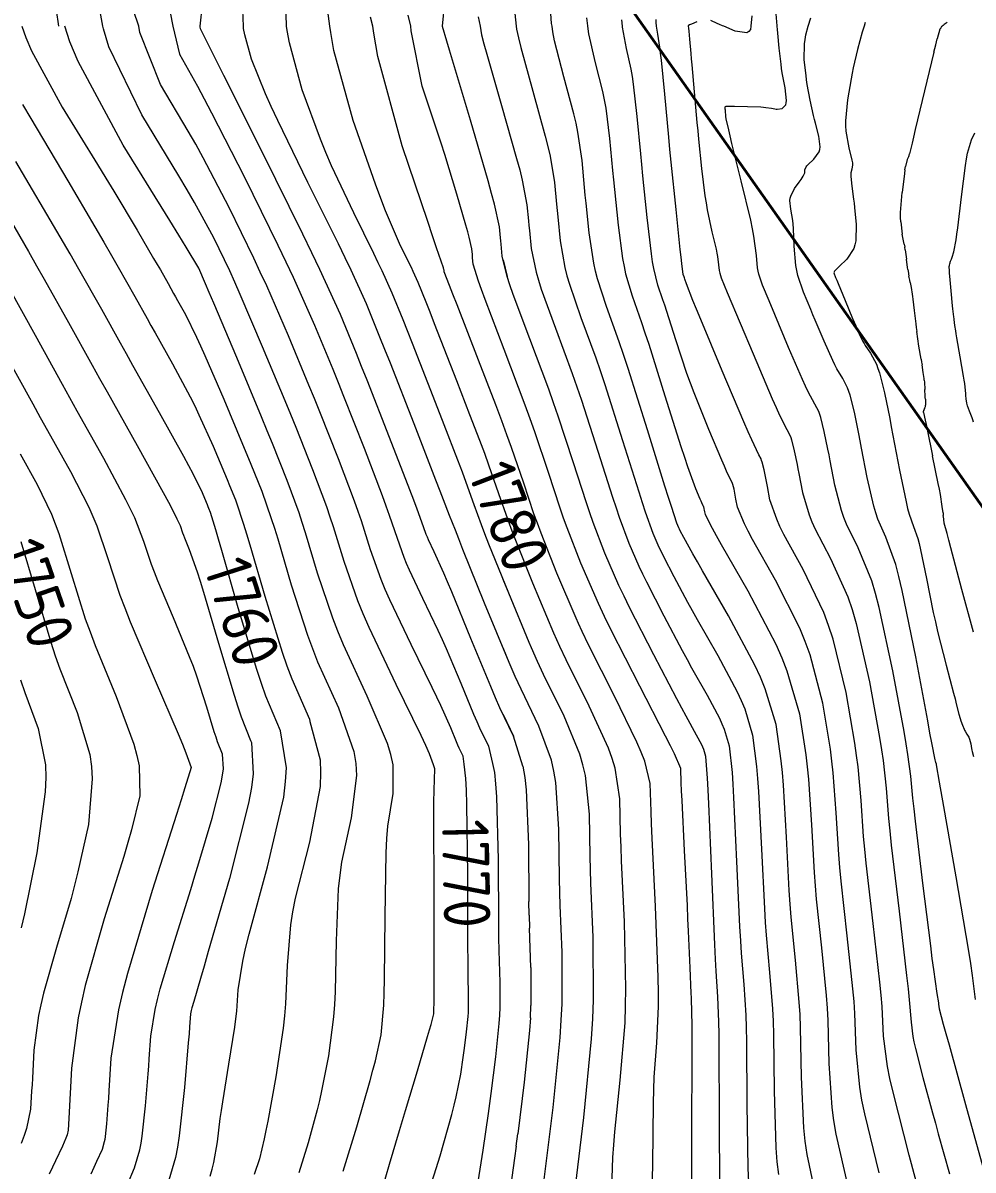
# Model space of a CAD drawing. Header units: millimetres. Extents: x 837475 to 838477, y 1189012 to 1191015.
# Drawn here: x 837785.9 to 837863.1, y 1189907 to 1190000.3 of the extents above; entities that cross this region are included whole.
import ezdxf

# ---------------------------------------------------------------- set-up
doc = ezdxf.new("R2010")
doc.units = ezdxf.units.MM
doc.header["$LTSCALE"] = 0.3
doc.layers.add('CORREDORVIA', color=94, linetype='Continuous', lineweight=40)
doc.layers.add('COTAS 10', color=7, linetype='Continuous', lineweight=9, true_color=0x6e3e2d)
doc.layers.add('COTAS INT', color=7, linetype='Continuous', lineweight=5, true_color=0x9fa19f)
doc.styles.get("Standard").update_dxf_attribs({"font": 'isocp2.shx', "bigfont": '@extfont2.shx'})

msp = doc.modelspace()

# ---------------------------------------------------------------- linework, layer by layer
at = {"layer": 'CORREDORVIA'}
msp.add_lwpolyline([(837918.48, 1189883.493), (837925.042, 1189453.383), (837902.497, 1189217.712), (837593.191, 1189234.399), (837666.017, 1189670.117), (837623.316, 1189818.024), (837548.503, 1190011.455), (837506.88, 1190461.595), (837936.282, 1190278.252), (837938.054, 1190355.403), (837933.054, 1190517.446), (837913.685, 1190646.739), (837916.913, 1190801.892), (837910.676, 1191000.965), (838213.029, 1190992.912), (838237.174, 1190821.339), (838237.001, 1190602.875), (838240.031, 1190437.198), (838238.102, 1190145.726), (838184.199, 1189898.277), (837758.842, 1190109.914), (837918.48, 1189883.493)], dxfattribs=at)
at = {"layer": 'COTAS 10'}
for points in [[(837818.799, 1189905.03), (837819.802, 1189908.202), (837820.747, 1189911.558), (837820.944, 1189912.314), (837821.114, 1189912.996), (837821.493, 1189914.836), (837821.684, 1189916.188), (837821.734, 1189916.561), (837821.784, 1189916.935), (837821.956, 1189918.282), (837822.081, 1189919.522), (837822.102, 1189919.828), (837822.116, 1189920.118), (837822.115, 1189921.032), (837822.079, 1189923.056), (837822.071, 1189924.047), (837822.063, 1189925.225), (837822.041, 1189931.032), (837821.974, 1189936.782), (837821.937, 1189937.923), (837821.894, 1189938.87), (837821.751, 1189940.028), (837821.672, 1189940.662), (837821.352, 1189941.331), (837821.246, 1189941.57), (837821.133, 1189941.831), (837820.662, 1189942.968), (837819.852, 1189944.79), (837819.525, 1189945.483), (837819.153, 1189946.259), (837817.438, 1189949.743), (837815.712, 1189953.368), (837815.334, 1189954.233), (837814.998, 1189955.037), (837814.147, 1189957.438), (837813.399, 1189959.792), (837813.13, 1189960.566), (837812.833, 1189961.394), (837811.537, 1189964.828), (837810.018, 1189968.662), (837809.581, 1189969.742), (837809.138, 1189970.83), (837807.477, 1189974.828), (837805.698, 1189978.894), (837805.18, 1189980.025), (837804.651, 1189981.158), (837802.649, 1189985.271), (837800.532, 1189989.316), (837799.931, 1189990.406), (837799.323, 1189991.484), (837797.075, 1189995.271), (837795.396, 1189999.497), (837795.303, 1190000), (837794.878, 1190001.288)], [(837834.025, 1189939.691), (837833.785, 1189940.483), (837833.487, 1189941.321), (837831.927, 1189944.726), (837830.042, 1189948.511), (837829.539, 1189949.589), (837829.044, 1189950.679), (837827.325, 1189954.726), (837825.892, 1189958.352), (837825.577, 1189959.178), (837825.298, 1189959.926), (837824.585, 1189961.985), (837823.768, 1189964.339), (837823.423, 1189965.273), (837823.027, 1189966.33), (837822.227, 1189968.414), (837821.167, 1189971.167), (837819.348, 1189975.825), (837818.978, 1189976.769), (837818.665, 1189977.563), (837818.018, 1189979.182), (837817.621, 1189980.056), (837817.466, 1189980.38), (837817.291, 1189980.74), (837816.498, 1189982.338), (837815.36, 1189984.986), (837814.967, 1189986.007), (837814.541, 1189987.154), (837812.723, 1189992.338), (837811.168, 1189998.022), (837810.908, 1189999.485), (837810.84, 1190000), (837810.626, 1190001.619)], [(837825.815, 1190001.546), (837825.993, 1190000), (837826.02, 1189999.761), (837826.165, 1189999.064), (837826.349, 1189998.28), (837827.331, 1189994.717), (837828.351, 1189991.062), (837828.559, 1189990.22), (837828.735, 1189989.451), (837829.1, 1189987.287), (837829.263, 1189985.539), (837829.313, 1189985.033), (837829.363, 1189984.516), (837829.56, 1189982.569), (837829.945, 1189980.389), (837830.115, 1189979.727), (837830.312, 1189979.039), (837831.251, 1189976.339), (837832.45, 1189973.061), (837832.811, 1189972.008), (837833.185, 1189970.892), (837834.64, 1189966.339), (837835.95, 1189962.161), (837836.233, 1189961.282), (837836.482, 1189960.524), (837837.09, 1189958.789), (837837.583, 1189957.672), (837837.759, 1189957.303), (837837.952, 1189956.908), (837838.789, 1189955.267), (837839.917, 1189953.183), (837840.293, 1189952.509), (837840.696, 1189951.793), (837842.382, 1189948.859), (837843.95, 1189945.914), (837844.279, 1189945.192), (837844.563, 1189944.51), (837845.209, 1189942.382), (837845.533, 1189939.824), (837845.613, 1189938.872), (837845.69, 1189937.813), (837845.933, 1189933.105), (837846.165, 1189928.287), (837846.235, 1189927.158), (837846.307, 1189926.118), (837846.587, 1189923.105), (837846.823, 1189920.149), (837846.867, 1189919.145), (837846.903, 1189918.06), (837846.956, 1189913.474), (837847.096, 1189908.832), (837847.187, 1189907.712), (837847.3, 1189906.663)], [(837840.661, 1190000.372), (837840.225, 1190000.181), (837840.143, 1190000.141), (837840.076, 1190000.108), (837839.972, 1190000.039), (837839.975, 1190000), (837839.988, 1189999.851), (837840.009, 1189999.613), (837840.067, 1189998.939), (837840.17, 1189997.779), (837840.209, 1189997.341), (837840.253, 1189996.853), (837840.451, 1189994.671), (837840.683, 1189992.187), (837840.748, 1189991.509), (837840.814, 1189990.835), (837841.055, 1189988.435), (837841.333, 1189986.204), (837841.422, 1189985.636), (837841.516, 1189985.09), (837841.899, 1189983.298), (837842.236, 1189981.88), (837842.302, 1189981.57), (837842.355, 1189981.296), (837842.445, 1189980.603), (837842.484, 1189980.16), (837842.505, 1189980.043), (837842.53, 1189979.929), (837842.657, 1189979.541), (837843.15, 1189978.37), (837845.249, 1189973.38), (837846.808, 1189969.728), (837847.128, 1189969), (837847.401, 1189968.395), (837847.982, 1189967.236), (837848.236, 1189966.752), (837848.303, 1189966.574), (837848.368, 1189966.376), (837848.588, 1189965.502), (837848.816, 1189964.373), (837848.887, 1189964.016), (837848.96, 1189963.638), (837849.252, 1189962.112), (837849.794, 1189960.28), (837850.026, 1189959.71), (837850.293, 1189959.112), (837851.552, 1189956.728), (837852.944, 1189953.635), (837853.294, 1189952.591), (837853.63, 1189951.466), (837854.715, 1189946.728), (837855.521, 1189942.194), (837855.68, 1189941.198), (837855.811, 1189940.315), (837856.053, 1189938.065), (837856.252, 1189935.61), (837856.356, 1189934.598), (837856.481, 1189933.442), (837857.109, 1189928.065), (837857.725, 1189922.839), (837857.842, 1189921.777), (837857.936, 1189920.882), (837858.086, 1189919.042), (837858.232, 1189917.899), (837858.324, 1189917.444), (837858.439, 1189916.928), (837859.042, 1189914.563), (837859.831, 1189911.684), (837860.063, 1189910.844), (837860.3, 1189909.985), (837861.208, 1189906.729)], [(837845.151, 1190000.85), (837845.058, 1190000), (837845.03, 1189999.74), (837844.903, 1189999.574), (837844.734, 1189999.468), (837843.788, 1189999.595), (837842.854, 1190000), (837842.746, 1190000.047), (837842.517, 1190000.147), (837842.314, 1190000.236), (837841.797, 1190000.465)], [(837863.17, 1189967.831), (837863.112, 1189968.005), (837863.055, 1189968.17), (837862.853, 1189968.706), (837862.687, 1189969.156), (837862.654, 1189969.267), (837862.625, 1189969.373), (837862.564, 1189969.709), (837862.541, 1189969.998), (837862.536, 1189970.074), (837862.531, 1189970.148), (837862.518, 1189970.4), (837862.447, 1189970.967), (837862.405, 1189971.239), (837862.353, 1189971.561), (837862.087, 1189973.138), (837861.821, 1189974.684), (837861.769, 1189974.987), (837861.726, 1189975.234), (837861.651, 1189975.675), (837861.637, 1189975.772), (837861.633, 1189975.803), (837861.629, 1189975.836), (837861.615, 1189975.971), (837861.596, 1189976.124), (837861.59, 1189976.168), (837861.583, 1189976.213), (837861.553, 1189976.383), (837861.501, 1189976.813), (837861.48, 1189977.022), (837861.456, 1189977.27), (837861.346, 1189978.491), (837861.245, 1189979.691), (837861.226, 1189979.926), (837861.213, 1189980.12), (837861.199, 1189980.468), (837861.213, 1189980.546), (837861.217, 1189980.569), (837861.221, 1189980.593), (837861.237, 1189980.685), (837861.257, 1189980.779), (837861.264, 1189980.804), (837861.272, 1189980.829), (837861.308, 1189980.914), (837861.372, 1189981.078), (837861.399, 1189981.153), (837861.428, 1189981.239), (837861.567, 1189981.657), (837861.759, 1189982.648), (837861.823, 1189983.096), (837861.892, 1189983.619), (837862.181, 1189986.137), (837862.501, 1189988.68), (837862.59, 1189989.219), (837862.679, 1189989.687), (837863.003, 1189990.779), (837863.276, 1189991.341)], [(837801.092, 1189906.538), (837801.264, 1189907.105), (837801.41, 1189907.642), (837801.711, 1189909.341), (837801.928, 1189911.225), (837802.02, 1189911.878), (837802.127, 1189912.589), (837802.63, 1189915.634), (837803.107, 1189918.643), (837803.198, 1189919.331), (837803.271, 1189919.956), (837803.383, 1189921.688), (837803.747, 1189924.026), (837803.978, 1189925.032), (837804.266, 1189926.194), (837805.777, 1189931.688), (837807.08, 1189937.341), (837807.237, 1189938.604), (837807.306, 1189939.735), (837806.816, 1189942.727), (837805.642, 1189945.56), (837805.278, 1189946.591), (837804.898, 1189947.729), (837803.387, 1189952.727), (837802.056, 1189957.381), (837801.79, 1189958.3), (837801.567, 1189959.061), (837801.134, 1189960.475), (837800.998, 1189960.814), (837800.945, 1189960.946), (837800.877, 1189961.112), (837800.802, 1189961.293), (837800.475, 1189962.075), (837799.712, 1189963.609), (837799.363, 1189964.264), (837798.954, 1189965.019), (837796.977, 1189968.577), (837794.818, 1189972.427), (837794.294, 1189973.365), (837793.802, 1189974.248), (837792.292, 1189976.977), (837790.431, 1189980.263), (837789.717, 1189981.498), (837788.918, 1189982.873), (837785.315, 1189989.014)], [(837785.724, 1189958.12), (837786.864, 1189954.222), (837788.143, 1189949.935), (837788.511, 1189948.833), (837788.887, 1189947.767), (837790.295, 1189944.222), (837791.315, 1189940.816), (837791.446, 1189939.837), (837791.512, 1189938.844), (837791.2, 1189935.127), (837790.352, 1189931.272), (837790.079, 1189930.191), (837789.79, 1189929.104), (837788.607, 1189925.127), (837787.542, 1189921.404), (837787.326, 1189920.476), (837787.145, 1189919.592), (837786.777, 1189916.775), (837786.649, 1189914.506), (837786.619, 1189913.968), (837786.591, 1189913.469), (837786.508, 1189911.995), (837786.164, 1189910.404), (837785.971, 1189909.832), (837785.735, 1189909.202)], [(837833.744, 1189904.664), (837833.855, 1189908.05), (837833.923, 1189909.078), (837834.008, 1189910.146), (837834.448, 1189914.33), (837834.832, 1189919.006), (837834.88, 1189920.385), (837834.904, 1189921.799), (837834.781, 1189927.208), (837834.55, 1189932.176), (837834.506, 1189933.312), (837834.47, 1189934.345), (837834.409, 1189937.208), (837834.025, 1189939.691)]]:
    msp.add_lwpolyline(points, dxfattribs=at)
at = {"layer": 'COTAS INT'}
for points in [[(837783.941, 1190033.593), (837786.648, 1190029.392), (837787.264, 1190028.325), (837787.821, 1190027.299), (837789.349, 1190023.941), (837790.154, 1190020.636), (837790.256, 1190019.643), (837790.304, 1190018.617), (837790.04, 1190014.632), (837789.459, 1190010.541), (837789.308, 1190009.448), (837789.16, 1190008.373), (837788.661, 1190004.632), (837788.605, 1190001.123), (837788.737, 1190000.194), (837788.779, 1190000)], [(837842.55, 1189905.543), (837842.504, 1189911.247), (837842.489, 1189916.932), (837842.477, 1189918.092), (837842.462, 1189919.073), (837842.378, 1189921.121), (837842.238, 1189923.189), (837842.187, 1189924.182), (837842.131, 1189925.357), (837841.885, 1189931.121), (837841.641, 1189936.812), (837841.587, 1189937.941), (837841.538, 1189938.877), (837841.407, 1189940.643), (837841.232, 1189941.218), (837841.156, 1189941.402), (837841.067, 1189941.597), (837840.643, 1189942.393), (837839.803, 1189943.92), (837839.452, 1189944.576), (837839.049, 1189945.333), (837837.164, 1189948.913), (837835.202, 1189952.758), (837834.751, 1189953.683), (837834.339, 1189954.547), (837833.184, 1189957.164), (837832.246, 1189959.655), (837831.971, 1189960.44), (837831.689, 1189961.267), (837830.618, 1189964.597), (837829.399, 1189968.321), (837829.024, 1189969.396), (837828.634, 1189970.49), (837827.09, 1189974.597), (837825.743, 1189978.2), (837825.478, 1189978.975), (837825.258, 1189979.654), (837824.851, 1189981.303), (837824.751, 1189982.291), (837824.725, 1189982.554), (837824.7, 1189982.811), (837824.617, 1189983.697), (837824.208, 1189985.547), (837823.978, 1189986.411), (837823.697, 1189987.428), (837822.259, 1189992.37), (837820.563, 1189998.062), (837820.343, 1189998.798), (837819.992, 1189999.976), (837819.989, 1190000), (837820.936, 1190009.783)], [(837832.207, 1189919.318), (837832.274, 1189920.877), (837832.248, 1189925.973), (837832.056, 1189930.352), (837832.019, 1189931.459), (837831.988, 1189932.521), (837831.936, 1189935.973), (837831.615, 1189939.109), (837831.416, 1189939.971), (837831.168, 1189940.831), (837829.876, 1189943.913), (837828.209, 1189947.311), (837827.725, 1189948.37), (837827.232, 1189949.479), (837827.051, 1189949.913), (837825.373, 1189953.913), (837823.774, 1189957.918), (837823.446, 1189958.757), (837823.168, 1189959.479), (837822.574, 1189961.114), (837821.927, 1189962.92), (837821.614, 1189963.749), (837821.244, 1189964.722), (837820.129, 1189967.607), (837819.425, 1189969.425), (837817.55, 1189974.217), (837817.145, 1189975.245), (837816.788, 1189976.144), (837815.91, 1189978.311), (837815.09, 1189980.115), (837814.77, 1189980.784), (837814.41, 1189981.527), (837812.773, 1189984.826), (837810.977, 1189988.659), (837810.516, 1189989.739), (837810.07, 1189990.827), (837808.592, 1189994.826), (837807.542, 1189998.665), (837807.366, 1189999.652), (837807.32, 1190000), (837807.2, 1190003.782)], [(837797.643, 1190002.245), (837798.071, 1190000), (837798.599, 1189997.734), (837800.077, 1189995.121), (837800.621, 1189994.101), (837801.224, 1189992.952), (837803.886, 1189987.734), (837806.612, 1189982.203), (837807.254, 1189980.858), (837807.847, 1189979.594), (837809.585, 1189975.699), (837811.067, 1189972.116), (837811.499, 1189971.048), (837811.941, 1189969.947), (837813.618, 1189965.699), (837815.087, 1189961.861), (837815.398, 1189961.02), (837815.668, 1189960.274), (837816.299, 1189958.38), (837816.837, 1189956.862), (837817.049, 1189956.353), (837817.288, 1189955.806), (837818.38, 1189953.514), (837819.626, 1189950.909), (837819.964, 1189950.165), (837820.298, 1189949.412), (837821.475, 1189946.609), (837822.522, 1189944.078), (837822.774, 1189943.496), (837823.01, 1189942.965), (837823.723, 1189941.475), (837824.048, 1189940.073), (837824.212, 1189939.36), (837824.307, 1189938.435), (837824.384, 1189937.364), (837824.515, 1189932.267), (837824.544, 1189927.049), (837824.558, 1189925.9), (837824.573, 1189924.88), (837824.648, 1189922.267), (837824.649, 1189921.081), (837824.649, 1189920.26), (837824.618, 1189919.623), (837824.574, 1189918.95), (837824.299, 1189916.224), (837823.921, 1189913.264), (837823.812, 1189912.443), (837823.7, 1189911.622), (837823.281, 1189908.653), (837822.875, 1189906.069)], [(837850.424, 1189904.588), (837849.639, 1189908.307), (837849.489, 1189909.382), (837849.369, 1189910.476), (837849.182, 1189914.588), (837849.11, 1189918.625), (837849.062, 1189919.671), (837849.003, 1189920.687), (837848.691, 1189924.097), (837848.342, 1189927.583), (837848.259, 1189928.646), (837848.183, 1189929.751), (837847.957, 1189934.097), (837847.714, 1189938.313), (837847.626, 1189939.337), (837847.53, 1189940.298), (837847.11, 1189943.251), (837846.228, 1189946.155), (837845.841, 1189947.087), (837845.392, 1189948.073), (837843.251, 1189952.092), (837841.142, 1189955.73), (837840.713, 1189956.476), (837840.351, 1189957.107), (837839.602, 1189958.443), (837839.326, 1189958.983), (837839.263, 1189959.113), (837839.205, 1189959.234), (837839.043, 1189959.602), (837838.6, 1189960.958), (837838.365, 1189961.703), (837838.081, 1189962.608), (837836.651, 1189967.209), (837835.078, 1189972.178), (837834.705, 1189973.314), (837834.359, 1189974.346), (837833.332, 1189977.209), (837832.596, 1189979.458), (837832.434, 1189980.103), (837832.289, 1189980.757), (837831.915, 1189983.201), (837831.67, 1189985.629), (837831.606, 1189986.272), (837831.545, 1189986.904), (837831.341, 1189989.082), (837830.999, 1189991.401), (837830.851, 1189992.121), (837830.68, 1189992.875), (837829.87, 1189995.878), (837829.111, 1189998.828), (837828.972, 1189999.548), (837828.9, 1190000), (837828.864, 1190000.225), (837828.73, 1190002.321)], [(837815.082, 1189905.451), (837815.695, 1189907.517), (837816.497, 1189910.238), (837816.737, 1189911.049), (837816.986, 1189911.884), (837817.948, 1189915.11), (837818.772, 1189917.879), (837818.932, 1189918.426), (837819.063, 1189918.878), (837819.293, 1189919.719), (837819.313, 1189920.979), (837819.318, 1189921.373), (837819.32, 1189922.338), (837819.32, 1189923.523), (837819.304, 1189929.633), (837819.296, 1189935.756), (837819.301, 1189936.949), (837819.31, 1189937.924), (837819.371, 1189939.633), (837819.25, 1189939.981), (837818.941, 1189940.86), (837818.64, 1189941.532), (837818.261, 1189942.348), (837816.234, 1189946.496), (837814.039, 1189951.124), (837813.553, 1189952.243), (837813.119, 1189953.292), (837811.995, 1189956.496), (837811.131, 1189959.31), (837810.862, 1189960.113), (837810.58, 1189960.928), (837809.456, 1189963.957), (837808.095, 1189967.376), (837807.663, 1189968.436), (837807.208, 1189969.545), (837805.368, 1189973.957), (837803.548, 1189978.194), (837803.106, 1189979.191), (837802.69, 1189980.113), (837801.411, 1189982.808), (837799.84, 1189985.679), (837799.241, 1189986.712), (837798.57, 1189987.848), (837795.552, 1189992.808), (837792.878, 1189998.316), (837792.424, 1189999.798), (837792.378, 1190000), (837792.017, 1190001.937)], [(837826.531, 1189939.851), (837825.774, 1189942.288), (837824.668, 1189944.599), (837824.303, 1189945.422), (837823.912, 1189946.326), (837822.288, 1189950.251), (837820.743, 1189954.034), (837820.402, 1189954.847), (837820.1, 1189955.559), (837819.322, 1189957.285), (837818.865, 1189958.245), (837818.765, 1189958.473), (837818.676, 1189958.686), (837818.451, 1189959.322), (837817.937, 1189960.756), (837817.666, 1189961.473), (837817.34, 1189962.328), (837815.698, 1189966.569), (837813.865, 1189971.233), (837813.417, 1189972.354), (837812.996, 1189973.401), (837811.693, 1189976.569), (837810.028, 1189980.233), (837809.378, 1189981.593), (837808.646, 1189983.102), (837805.323, 1189989.801), (837802.211, 1189996.004), (837801.612, 1189997.201), (837801.128, 1189998.173), (837800.33, 1189999.801), (837800.29, 1189999.949), (837800.283, 1189999.987), (837800.281, 1190000), (837800.489, 1190001.748)], [(837829.715, 1189924.737), (837829.562, 1189928.528), (837829.532, 1189929.606), (837829.507, 1189930.697), (837829.462, 1189934.737), (837829.205, 1189938.527), (837829.046, 1189939.459), (837828.85, 1189940.341), (837827.825, 1189943.1), (837826.376, 1189946.111), (837825.911, 1189947.151), (837825.42, 1189948.279), (837823.42, 1189953.1), (837821.656, 1189957.483), (837821.315, 1189958.336), (837821.037, 1189959.032), (837820.563, 1189960.244), (837820.086, 1189961.501), (837819.806, 1189962.226), (837819.461, 1189963.114), (837817.684, 1189967.684), (837815.753, 1189972.609), (837815.312, 1189973.721), (837814.911, 1189974.724), (837813.802, 1189977.44), (837812.559, 1189980.174), (837812.074, 1189981.188), (837811.528, 1189982.315), (837809.048, 1189987.313), (837806.594, 1189992.332), (837806.064, 1189993.47), (837805.599, 1189994.5), (837804.461, 1189997.313), (837803.916, 1189999.307), (837803.825, 1189999.819), (837803.801, 1190000), (837803.738, 1190001.964)], [(837824.32, 1189969.218), (837822.928, 1189972.856), (837821.175, 1189977.361), (837820.84, 1189978.223), (837820.571, 1189978.919), (837820.141, 1189980.038), (837820.138, 1189980.067), (837820.138, 1189980.074), (837820.137, 1189980.082), (837820.134, 1189980.108), (837820.123, 1189980.162), (837820.116, 1189980.187), (837820.108, 1189980.216), (837820.066, 1189980.36), (837819.519, 1189981.988), (837819.193, 1189982.953), (837818.79, 1189984.141), (837816.705, 1189990.291), (837814.739, 1189997.543), (837814.412, 1189999.427), (837814.339, 1190000), (837814.145, 1190000.732)], [(837822.376, 1189981.903), (837822.165, 1189982.854), (837822.047, 1189983.299), (837821.902, 1189983.822), (837821.162, 1189986.365), (837820.177, 1189989.568), (837819.878, 1189990.508), (837819.567, 1189991.47), (837818.348, 1189995.133), (837817.444, 1189999.615), (837817.415, 1190000), (837817.208, 1190000.91)], [(837822.9, 1190000.771), (837823.045, 1190000), (837823.177, 1189999.297), (837823.359, 1189998.581), (837823.587, 1189997.732), (837824.791, 1189993.556), (837826.023, 1189989.249), (837826.268, 1189988.318), (837826.471, 1189987.501), (837826.858, 1189985.492), (837826.982, 1189984.175), (837827.019, 1189983.793), (837827.057, 1189983.404), (837827.205, 1189981.936), (837827.602, 1189980.022), (837827.796, 1189979.351), (837828.028, 1189978.619), (837829.17, 1189975.468), (837830.542, 1189971.775), (837830.918, 1189970.702), (837831.292, 1189969.607), (837832.629, 1189965.468), (837833.82, 1189961.714), (837834.102, 1189960.861), (837834.364, 1189960.089), (837835.137, 1189957.976), (837835.961, 1189956.11), (837836.255, 1189955.493), (837836.577, 1189954.833), (837837.976, 1189952.09), (837839.483, 1189949.258), (837839.872, 1189948.542), (837840.25, 1189947.856), (837841.512, 1189945.626), (837842.508, 1189943.756), (837842.717, 1189943.297), (837842.898, 1189942.864), (837843.308, 1189941.512), (837843.535, 1189939.351), (837843.6, 1189938.406), (837843.665, 1189937.312), (837843.909, 1189932.113), (837844.148, 1189926.822), (837844.211, 1189925.67), (837844.272, 1189924.653), (837844.482, 1189922.113), (837844.642, 1189919.611), (837844.672, 1189918.618), (837844.696, 1189917.496), (837844.73, 1189912.361), (837844.823, 1189907.187), (837844.884, 1189906.041)], [(837831.707, 1190000.689), (837831.779, 1190000.031), (837831.783, 1190000), (837831.873, 1189999.376), (837832.41, 1189997.04), (837833.009, 1189994.687), (837833.143, 1189994.022), (837833.263, 1189993.351), (837833.582, 1189990.877), (837833.827, 1189988.268), (837833.9, 1189987.512), (837833.976, 1189986.741), (837834.269, 1189983.834), (837834.633, 1189981.125), (837834.753, 1189980.479), (837834.881, 1189979.877), (837835.412, 1189978.08), (837836.178, 1189975.92), (837836.453, 1189975.09), (837836.756, 1189974.159), (837838.08, 1189969.959), (837839.374, 1189965.85), (837839.659, 1189964.977), (837839.911, 1189964.219), (837840.555, 1189962.437), (837840.912, 1189961.596), (837840.984, 1189961.431), (837841.043, 1189961.295), (837841.16, 1189961.051), (837841.197, 1189960.981), (837841.206, 1189960.955), (837841.216, 1189960.926), (837841.248, 1189960.799), (837841.281, 1189960.635), (837841.291, 1189960.583), (837841.302, 1189960.529), (837841.344, 1189960.307), (837841.905, 1189959.212), (837842.242, 1189958.607), (837842.659, 1189957.87), (837844.821, 1189954.12), (837847.093, 1189949.785), (837847.578, 1189948.68), (837848.001, 1189947.616), (837849.012, 1189944.12), (837849.528, 1189940.772), (837849.64, 1189939.802), (837849.738, 1189938.814), (837849.981, 1189935.089), (837850.2, 1189931.216), (837850.283, 1189930.134), (837850.377, 1189929.048), (837850.796, 1189925.089), (837851.184, 1189921.225), (837851.257, 1189920.198), (837851.316, 1189919.189), (837851.408, 1189915.702), (837851.643, 1189912.12), (837851.792, 1189911.052), (837851.978, 1189909.952), (837852.954, 1189905.702)], [(837855.484, 1189906.815), (837854.317, 1189911.596), (837854.095, 1189912.723), (837853.916, 1189913.764), (837853.634, 1189916.815), (837853.523, 1189919.754), (837853.452, 1189920.724), (837853.364, 1189921.763), (837852.9, 1189926.081), (837852.411, 1189930.512), (837852.308, 1189931.622), (837852.217, 1189932.681), (837852.005, 1189936.081), (837851.762, 1189939.314), (837851.653, 1189940.268), (837851.526, 1189941.246), (837850.913, 1189944.989), (837849.877, 1189948.9), (837849.484, 1189949.984), (837849.043, 1189951.068), (837847.065, 1189954.989), (837845.203, 1189958.284), (837844.837, 1189958.974), (837844.535, 1189959.568), (837843.98, 1189960.909), (837843.855, 1189961.565), (837843.823, 1189961.728), (837843.793, 1189961.881), (837843.694, 1189962.367), (837843.6, 1189962.743), (837843.572, 1189962.828), (837843.543, 1189962.905), (837843.434, 1189963.113), (837843.089, 1189963.836), (837842.913, 1189964.237), (837842.701, 1189964.725), (837841.644, 1189967.216), (837840.448, 1189970.197), (837840.149, 1189970.994), (837839.864, 1189971.779), (837838.951, 1189974.512), (837838.227, 1189976.808), (837838.062, 1189977.317), (837837.911, 1189977.77), (837837.493, 1189978.951), (837837.165, 1189980.297), (837837.071, 1189980.854), (837836.976, 1189981.493), (837836.624, 1189984.467), (837836.282, 1189987.853), (837836.194, 1189988.752), (837836.108, 1189989.633), (837835.823, 1189992.672), (837835.527, 1189995.301), (837835.434, 1189995.924), (837835.337, 1189996.5), (837834.949, 1189998.201), (837834.635, 1189999.924), (837834.629, 1190000), (837834.585, 1190000.514)], [(837859.244, 1189903.407), (837857.929, 1189908.241), (837856.625, 1189913.356), (837856.376, 1189914.471), (837856.176, 1189915.456), (837855.86, 1189917.929), (837855.73, 1189920.318), (837855.647, 1189921.251), (837855.544, 1189922.301), (837855.004, 1189927.073), (837854.446, 1189931.977), (837854.332, 1189933.11), (837854.235, 1189934.146), (837854.029, 1189937.073), (837853.787, 1189939.815), (837853.666, 1189940.733), (837853.523, 1189941.72), (837852.814, 1189945.858), (837851.754, 1189950.183), (837851.389, 1189951.287), (837850.993, 1189952.352), (837849.308, 1189955.858), (837847.748, 1189958.698), (837847.431, 1189959.342), (837847.164, 1189959.924), (837846.616, 1189961.51), (837846.408, 1189962.602), (837846.355, 1189962.872), (837846.305, 1189963.127), (837846.141, 1189963.934), (837845.984, 1189964.56), (837845.938, 1189964.701), (837845.89, 1189964.829), (837845.708, 1189965.174), (837845.136, 1189966.376), (837844.842, 1189967.043), (837844.49, 1189967.855), (837842.732, 1189971.995), (837840.984, 1189976.174), (837840.638, 1189977.01), (837840.353, 1189977.707), (837839.822, 1189979.066), (837839.698, 1189979.457), (837839.67, 1189979.543), (837839.645, 1189979.621), (837839.573, 1189979.822), (837839.449, 1189980.716), (837839.39, 1189981.23), (837839.32, 1189981.86), (837838.979, 1189985.1), (837838.588, 1189988.966), (837838.488, 1189989.991), (837838.39, 1189990.997), (837838.065, 1189994.467), (837837.791, 1189997.251), (837837.726, 1189997.825), (837837.666, 1189998.313), (837837.489, 1189999.363), (837837.385, 1190000), (837837.381, 1190000.025), (837837.365, 1190000.268), (837837.354, 1190000.538)], [(837863.968, 1189907.168), (837862.552, 1189912.348), (837861.202, 1189917.184), (837860.944, 1189918.114), (837860.737, 1189918.867), (837860.409, 1189920.109), (837860.378, 1189920.357), (837860.359, 1189920.484), (837860.334, 1189920.636), (837860.205, 1189921.393), (837859.931, 1189923.325), (837859.816, 1189924.218), (837859.683, 1189925.266), (837859.058, 1189930.342), (837858.458, 1189935.382), (837858.341, 1189936.407), (837858.246, 1189937.272), (837858.077, 1189939.058), (837857.835, 1189940.816), (837857.693, 1189941.664), (837857.518, 1189942.668), (837856.616, 1189947.597), (837855.506, 1189952.75), (837855.2, 1189953.895), (837854.894, 1189954.918), (837853.796, 1189957.597), (837852.838, 1189959.526), (837852.62, 1189960.078), (837852.424, 1189960.636), (837851.888, 1189962.714), (837851.513, 1189964.675), (837851.419, 1189965.16), (837851.328, 1189965.619), (837851.034, 1189967.069), (837850.752, 1189968.193), (837850.669, 1189968.447), (837850.583, 1189968.676), (837850.255, 1189969.297), (837849.722, 1189970.281), (837849.507, 1189970.739), (837849.262, 1189971.276), (837848.134, 1189973.889), (837847.004, 1189976.575), (837846.541, 1189977.675), (837846, 1189978.963), (837845.713, 1189979.841), (837845.656, 1189980.098), (837845.609, 1189980.361), (837845.52, 1189981.361), (837845.317, 1189982.926), (837845.197, 1189983.546), (837845.05, 1189984.246), (837844.288, 1189987.446), (837843.527, 1189990.483), (837843.38, 1189991.08), (837843.261, 1189991.572), (837843.06, 1189992.467), (837843.039, 1189992.675), (837843.033, 1189992.734), (837843.027, 1189992.792), (837843.007, 1189993.008), (837842.99, 1189993.198), (837842.986, 1189993.24), (837842.983, 1189993.279), (837842.974, 1189993.381), (837842.982, 1189993.445), (837842.989, 1189993.46), (837842.998, 1189993.472), (837843.051, 1189993.505), (837843.357, 1189993.516), (837843.526, 1189993.515), (837843.733, 1189993.513), (837844.784, 1189993.488), (837845.869, 1189993.442), (837846.098, 1189993.426), (837846.294, 1189993.408), (837846.744, 1189993.331), (837847.025, 1189993.276), (837847.116, 1189993.271), (837847.213, 1189993.272), (837847.609, 1189993.315), (837847.909, 1189993.616), (837847.944, 1189993.779), (837847.959, 1189993.977), (837847.841, 1189994.982), (837847.616, 1189996.227), (837847.564, 1189996.577), (837847.515, 1189996.928), (837847.374, 1189998.217), (837847.265, 1189999.439), (837847.237, 1189999.749), (837847.214, 1190000), (837847.21, 1190000.046), (837847.119, 1190001.017)], [(837863.332, 1189920.884), (837863.093, 1189922.835), (837862.941, 1189923.82), (837862.751, 1189924.997), (837861.754, 1189930.857), (837860.755, 1189936.585), (837860.41, 1189938.562), (837860.163, 1189939.975), (837860.158, 1189939.998), (837860.156, 1189940.004), (837860.155, 1189940.01), (837860.15, 1189940.031), (837860.144, 1189940.061), (837860.14, 1189940.08), (837860.135, 1189940.098), (837860.134, 1189940.102), (837860.132, 1189940.106), (837860.125, 1189940.118), (837860.118, 1189940.129), (837860.114, 1189940.137), (837860.108, 1189940.152), (837860.102, 1189940.168), (837860.1, 1189940.173), (837860.099, 1189940.178), (837860.094, 1189940.195), (837860.084, 1189940.235), (837860.079, 1189940.253), (837860.073, 1189940.276), (837860.044, 1189940.384), (837859.781, 1189941.745), (837859.628, 1189942.557), (837859.439, 1189943.557), (837858.466, 1189948.741), (837857.363, 1189954.135), (837857.092, 1189955.268), (837856.837, 1189956.244), (837856.04, 1189958.466), (837855.382, 1189959.94), (837855.215, 1189960.445), (837855.053, 1189960.992), (837854.523, 1189963.316), (837854.066, 1189965.711), (837853.951, 1189966.304), (837853.84, 1189966.865), (837853.481, 1189968.637), (837853.136, 1189970.01), (837853.034, 1189970.32), (837852.93, 1189970.6), (837852.529, 1189971.359), (837852.043, 1189972.166), (837851.885, 1189972.477), (837851.716, 1189972.825), (837851.019, 1189974.398), (837850.296, 1189976.116), (837850.111, 1189976.556), (837849.933, 1189976.98), (837849.343, 1189978.386), (837848.895, 1189979.752), (837848.807, 1189980.152), (837848.733, 1189980.561), (837848.596, 1189982.119), (837848.529, 1189983.565), (837848.5, 1189983.905), (837848.467, 1189984.218), (837848.31, 1189985.129), (837848.243, 1189985.837), (837848.268, 1189986.022), (837848.311, 1189986.202), (837848.619, 1189986.813), (837848.989, 1189987.321), (837849.07, 1189987.436), (837849.143, 1189987.54), (837849.327, 1189987.826), (837849.423, 1189988.033), (837849.439, 1189988.087), (837849.45, 1189988.141), (837849.452, 1189988.323), (837849.547, 1189988.562), (837849.617, 1189988.651), (837849.705, 1189988.749), (837850.181, 1189989.186), (837850.607, 1189989.78), (837850.665, 1189989.978), (837850.695, 1189990.19), (837850.587, 1189991.076), (837850.309, 1189992.118), (837850.233, 1189992.429), (837850.158, 1189992.749), (837849.889, 1189993.985), (837849.653, 1189995.279), (837849.599, 1189995.635), (837849.549, 1189995.991), (837849.407, 1189997.268), (837849.419, 1189998.565), (837849.466, 1189998.933), (837849.531, 1189999.305), (837849.731, 1190000), (837849.927, 1190000.681)], [(837854.364, 1190000.315), (837854.263, 1190000), (837854.237, 1189999.917), (837854.115, 1189999.52), (837853.724, 1189998.101), (837853.384, 1189996.616), (837853.295, 1189996.178), (837853.209, 1189995.728), (837852.919, 1189994.009), (837852.767, 1189992.322), (837852.769, 1189991.893), (837852.79, 1189991.481), (837853.022, 1189990.13), (837853.278, 1189989.105), (837853.314, 1189988.898), (837853.334, 1189988.725), (837853.281, 1189988.378), (837853.186, 1189988.09), (837853.181, 1189987.954), (837853.185, 1189987.793), (837853.275, 1189987.007), (837853.421, 1189985.955), (837853.46, 1189985.626), (837853.499, 1189985.28), (837853.634, 1189983.896), (837853.595, 1189982.556), (837853.524, 1189982.239), (837853.426, 1189981.944), (837852.855, 1189981.073), (837852.251, 1189980.484), (837852.134, 1189980.367), (837852.038, 1189980.269), (837851.868, 1189980.084), (837851.843, 1189980.03), (837851.837, 1189980.015), (837851.833, 1189980.001), (837851.823, 1189979.948), (837851.958, 1189979.574), (837852.045, 1189979.356), (837852.153, 1189979.089), (837852.725, 1189977.714), (837853.339, 1189976.25), (837853.595, 1189975.642), (837853.904, 1189974.907), (837854.17, 1189974.374), (837854.263, 1189974.215), (837854.365, 1189974.052), (837854.803, 1189973.42), (837855.276, 1189972.524), (837855.4, 1189972.193), (837855.52, 1189971.826), (837855.928, 1189970.204), (837856.352, 1189968.111), (837856.482, 1189967.448), (837856.619, 1189966.748), (837857.159, 1189963.917), (837857.683, 1189961.348), (837857.809, 1189960.813), (837857.927, 1189960.355), (837858.284, 1189959.335), (837858.629, 1189958.372), (837858.74, 1189957.949), (837858.857, 1189957.458), (837859.335, 1189955.12), (837859.897, 1189952.347), (837860.067, 1189951.582), (837860.243, 1189950.818), (837860.933, 1189948.067), (837861.538, 1189945.788), (837861.661, 1189945.322), (837861.765, 1189944.927), (837861.981, 1189944.096), (837862.08, 1189943.734), (837862.14, 1189943.538), (837862.262, 1189943.191), (837862.396, 1189942.873), (837862.436, 1189942.793), (837862.477, 1189942.718), (837862.631, 1189942.475), (837862.776, 1189942.221), (837862.81, 1189942.138), (837862.841, 1189942.05), (837862.935, 1189941.687), (837863.015, 1189941.286), (837863.039, 1189941.173), (837863.063, 1189941.061), (837863.154, 1189940.65)], [(837861.015, 1190000.307), (837860.946, 1190000.255), (837860.778, 1190000.13), (837860.691, 1190000.066), (837860.672, 1190000.053), (837860.656, 1190000.041), (837860.619, 1190000.016), (837860.602, 1190000)], [(837785.794, 1190000), (837786.121, 1189999.079), (837786.572, 1189998.011), (837789.073, 1189993.433), (837791.941, 1189988.771), (837792.625, 1189987.65), (837793.26, 1189986.602), (837795.158, 1189983.433), (837796.51, 1189981.131), (837796.801, 1189980.631), (837797.057, 1189980.19), (837797.682, 1189979.091), (837798.136, 1189978.27), (837798.284, 1189978.005), (837798.442, 1189977.723), (837799.091, 1189976.565), (837800.003, 1189974.741), (837800.327, 1189974.038), (837800.681, 1189973.25), (837802.216, 1189969.69), (837803.744, 1189966.039), (837804.094, 1189965.192), (837804.412, 1189964.418), (837805.295, 1189962.216), (837806.074, 1189959.994), (837806.326, 1189959.207), (837806.593, 1189958.345), (837807.691, 1189954.611), (837809.009, 1189950.51), (837809.415, 1189949.417), (837809.84, 1189948.342), (837811.525, 1189944.611), (837812.783, 1189941.042), (837812.939, 1189940.068), (837813.011, 1189939.101), (837812.574, 1189935.66), (837811.788, 1189932.059), (837811.64, 1189930.991), (837811.521, 1189929.891), (837811.343, 1189925.66), (837811.259, 1189921.529), (837811.2, 1189920.492), (837811.125, 1189919.501), (837810.723, 1189916.308), (837810.164, 1189913.466), (837809.989, 1189912.697), (837809.806, 1189911.935), (837809.071, 1189909.246), (837808.31, 1189906.822)], [(837811.93, 1189906.958), (837813.022, 1189910.549), (837814.108, 1189914.304), (837814.339, 1189915.154), (837814.539, 1189915.922), (837815.008, 1189918.013), (837815.221, 1189920.437), (837815.26, 1189921.415), (837815.29, 1189922.526), (837815.323, 1189927.646), (837815.408, 1189932.823), (837815.471, 1189933.97), (837815.549, 1189934.992), (837815.973, 1189937.646), (837815.976, 1189939.98), (837815.789, 1189940.8), (837815.522, 1189941.695), (837813.88, 1189945.553), (837811.94, 1189949.733), (837811.484, 1189950.83), (837811.064, 1189951.901), (837809.843, 1189955.553), (837808.862, 1189958.827), (837808.594, 1189959.66), (837808.327, 1189960.461), (837807.376, 1189963.087), (837806.172, 1189966.091), (837805.746, 1189967.13), (837805.279, 1189968.259), (837803.26, 1189973.087), (837801.398, 1189977.494), (837801.032, 1189978.358), (837800.729, 1189979.068), (837800.173, 1189980.345), (837799.149, 1189982.042), (837798.551, 1189983.017), (837797.816, 1189984.211), (837794.029, 1189990.345), (837790.361, 1189997.136), (837789.701, 1189998.744), (837789.276, 1190000)], [(837860.446, 1189999.78), (837860.44, 1189999.774), (837860.415, 1189999.756), (837860.212, 1189998.979)], [(837860.446, 1189999.78), (837860.451, 1189999.786)], [(837860.594, 1189999.993), (837860.585, 1189999.983), (837860.577, 1189999.972), (837860.541, 1189999.92), (837860.506, 1189999.865), (837860.498, 1189999.852), (837860.49, 1189999.841), (837860.47, 1189999.809), (837860.451, 1189999.786)], [(837860.594, 1189999.993), (837860.602, 1190000)], [(837859.946, 1189997.895), (837860.093, 1189998.496), (837860.212, 1189998.979)], [(837859.946, 1189997.895), (837859.19, 1189994.757), (837858.435, 1189991.599), (837858.288, 1189990.986), (837858.17, 1189990.487), (837857.968, 1189989.628)], [(837785.846, 1189993.638), (837786.526, 1189992.496), (837789.528, 1189987.425), (837792.451, 1189982.447), (837793.082, 1189981.365), (837793.635, 1189980.411), (837794.987, 1189978.034), (837795.969, 1189976.259), (837796.289, 1189975.685), (837796.63, 1189975.075), (837798.034, 1189972.571), (837799.478, 1189969.88), (837799.845, 1189969.151), (837800.196, 1189968.429), (837801.345, 1189965.883), (837802.273, 1189963.666), (837802.485, 1189963.152), (837802.678, 1189962.682), (837803.151, 1189961.507), (837803.215, 1189961.345), (837803.821, 1189959.527), (837804.058, 1189958.754), (837804.325, 1189957.863), (837805.539, 1189953.669), (837806.953, 1189949.12), (837807.347, 1189948.004), (837807.741, 1189946.951), (837809.171, 1189943.669), (837809.217, 1189943.5), (837810.044, 1189940.388), (837810.088, 1189939.336), (837810.046, 1189938.221), (837809.176, 1189933.674), (837808.027, 1189929.127), (837807.809, 1189928.011), (837807.634, 1189926.958), (837807.363, 1189923.674), (837807.228, 1189920.533), (837807.139, 1189919.569), (837807.028, 1189918.566), (837806.438, 1189914.603), (837805.789, 1189911.01), (837805.639, 1189910.239), (837805.503, 1189909.566), (837805.12, 1189907.942), (837804.69, 1189906.686)], [(837857.905, 1189989.436), (837857.883, 1189989.383), (837857.775, 1189989.16), (837857.633, 1189988.601)], [(837857.905, 1189989.436), (837857.925, 1189989.484), (837857.968, 1189989.628)], [(837857.589, 1189988.335), (837857.543, 1189988.022), (837857.361, 1189986.492)], [(837857.589, 1189988.335), (837857.633, 1189988.601)], [(837783.677, 1189986.236), (837786.337, 1189981.683), (837786.996, 1189980.539), (837787.621, 1189979.446), (837789.597, 1189975.92), (837791.52, 1189972.442), (837792.111, 1189971.379), (837792.728, 1189970.274), (837795.168, 1189965.92), (837797.29, 1189962.101), (837797.705, 1189961.332), (837798.046, 1189960.689), (837798.388, 1189959.975), (837798.658, 1189959.41), (837798.85, 1189958.832), (837798.927, 1189958.631), (837799.013, 1189958.412), (837799.41, 1189957.474), (837800.055, 1189955.663), (837800.299, 1189954.895), (837800.57, 1189954.01), (837801.785, 1189949.849), (837803.046, 1189945.621), (837803.347, 1189944.694), (837803.627, 1189943.872), (837804.397, 1189941.949), (837804.462, 1189941.785), (837804.613, 1189939.24), (837804.461, 1189938.13), (837804.226, 1189936.843), (837802.677, 1189930.733), (837800.955, 1189924.785), (837800.61, 1189923.6), (837800.323, 1189922.616), (837799.764, 1189920.733), (837799.614, 1189920.23), (837799.584, 1189920.116), (837799.559, 1189920.012), (837799.513, 1189919.73), (837799.431, 1189918.685), (837799.384, 1189918.1), (837799.326, 1189917.388), (837799.027, 1189913.753), (837798.583, 1189909.805), (837798.435, 1189908.896), (837798.274, 1189908.067), (837797.601, 1189905.74)], [(837857.244, 1189984.112), (837857.237, 1189984.466), (837857.243, 1189984.85), (837857.361, 1189986.492)], [(837857.244, 1189984.112), (837857.365, 1189983.089)], [(837857.54, 1189982.277), (837857.365, 1189983.089)], [(837840.277, 1189903.899), (837840.278, 1189910.134), (837840.283, 1189916.367), (837840.283, 1189917.566), (837840.282, 1189918.535), (837840.274, 1189920.129), (837840.244, 1189920.702), (837840.23, 1189921.027), (837840.213, 1189921.424), (837840.129, 1189923.462), (837839.998, 1189926.453), (837839.952, 1189927.452), (837839.901, 1189928.524), (837839.679, 1189933.012), (837839.476, 1189937.058), (837839.438, 1189937.852), (837839.407, 1189938.504), (837839.357, 1189939.679), (837838.846, 1189940.855), (837838.525, 1189941.507), (837838.125, 1189942.302), (837836.029, 1189946.351), (837833.708, 1189950.911), (837833.166, 1189952.027), (837832.668, 1189953.079), (837831.231, 1189956.351), (837830.128, 1189959.221), (837829.84, 1189960.019), (837829.559, 1189960.82), (837828.607, 1189963.727), (837827.506, 1189967.036), (837827.131, 1189968.09), (837826.725, 1189969.204), (837825.009, 1189973.727), (837823.459, 1189977.781), (837823.159, 1189978.599), (837822.914, 1189979.286), (837822.496, 1189980.671), (837822.445, 1189981.179), (837822.431, 1189981.314), (837822.419, 1189981.446), (837822.376, 1189981.903)], [(837857.54, 1189982.277), (837857.581, 1189982.056)], [(837857.618, 1189981.837), (837857.581, 1189982.056)], [(837857.618, 1189981.837), (837857.724, 1189981.061)], [(837824.923, 1189981.009), (837825.258, 1189979.654)], [(837857.823, 1189980.232), (837857.803, 1189980.386), (837857.724, 1189981.061)], [(837857.823, 1189980.232), (837857.843, 1189980.091), (837857.909, 1189979.699)], [(837858.018, 1189979.171), (837857.976, 1189979.373), (837857.909, 1189979.699)], [(837858.018, 1189979.171), (837858.101, 1189978.768), (837858.191, 1189978.22), (837858.218, 1189978.025), (837858.244, 1189977.813), (837858.344, 1189976.893), (837858.465, 1189975.818), (837858.505, 1189975.508), (837858.548, 1189975.193)], [(837794.373, 1189905.871), (837794.959, 1189907.228), (837795.382, 1189908.691), (837795.483, 1189909.213), (837795.577, 1189909.784), (837795.855, 1189912.267), (837796.06, 1189914.846), (837796.107, 1189915.477), (837796.15, 1189916.073), (837796.269, 1189917.928), (837796.62, 1189920.095), (837796.809, 1189920.888), (837797.037, 1189921.764), (837798.193, 1189925.623), (837799.525, 1189929.836), (837799.864, 1189930.935), (837800.191, 1189932.005), (837801.264, 1189935.623), (837801.996, 1189938.509), (837802.107, 1189939.117), (837802.179, 1189939.641), (837802.107, 1189940.843), (837801.713, 1189941.829), (837801.581, 1189942.217), (837801.439, 1189942.655), (837800.843, 1189944.652), (837800.023, 1189947.179), (837799.739, 1189947.952), (837799.431, 1189948.756), (837798.113, 1189951.921), (837796.845, 1189954.922), (837796.569, 1189955.621), (837796.324, 1189956.264), (837795.71, 1189958.113), (837794.966, 1189960.047), (837794.639, 1189960.744), (837794.261, 1189961.511), (837792.46, 1189964.863), (837790.304, 1189968.713), (837789.703, 1189969.794), (837789.099, 1189970.881), (837786.902, 1189974.863), (837784.811, 1189978.629)], [(837858.902, 1189972.941), (837858.727, 1189974.01), (837858.548, 1189975.193)], [(837784.207, 1189973.805), (837786.679, 1189969.321), (837787.295, 1189968.208), (837787.881, 1189967.152), (837789.751, 1189963.805), (837791.232, 1189960.92), (837791.574, 1189960.155), (837791.885, 1189959.405), (837792.761, 1189956.816), (837793.768, 1189953.765), (837794.161, 1189952.724), (837794.604, 1189951.597), (837796.62, 1189946.816), (837798.495, 1189942.486), (837798.849, 1189941.643), (837799.133, 1189940.955), (837799.561, 1189939.757), (837799.051, 1189938.108), (837798.742, 1189937.135), (837798.361, 1189935.939), (837796.379, 1189929.757), (837794.371, 1189923.018), (837793.973, 1189921.471), (837793.644, 1189920.062), (837793.025, 1189916.127), (837792.868, 1189913.462), (837792.83, 1189912.854), (837792.794, 1189912.303), (837792.684, 1189910.782), (837792.57, 1189909.764), (837792.531, 1189909.53), (837792.49, 1189909.316), (837792.316, 1189908.716), (837791.87, 1189907.719), (837791.656, 1189907.255), (837791.404, 1189906.709)], [(837858.902, 1189972.941), (837858.942, 1189972.697), (837858.979, 1189972.476)], [(837859.166, 1189971.226), (837859.151, 1189971.374), (837859.082, 1189971.867), (837858.979, 1189972.476)], [(837859.166, 1189971.226), (837859.179, 1189971.073), (837859.214, 1189970.48)], [(837859.249, 1189969.703), (837859.243, 1189969.813), (837859.237, 1189969.936), (837859.214, 1189970.48)], [(837859.249, 1189969.703), (837859.27, 1189969.406), (837859.269, 1189969.203)], [(837836.98, 1189902.759), (837837.081, 1189907.518), (837837.138, 1189912.461), (837837.171, 1189913.582), (837837.211, 1189914.596), (837837.417, 1189917.362), (837837.556, 1189920.318), (837837.554, 1189921.451), (837837.534, 1189922.721), (837837.314, 1189928.443), (837837.045, 1189934), (837836.993, 1189935.165), (837836.951, 1189936.168), (837836.883, 1189938.443), (837836.436, 1189940.273), (837836.155, 1189940.995), (837835.806, 1189941.812), (837833.978, 1189945.538), (837831.875, 1189949.711), (837831.353, 1189950.808), (837831.055, 1189951.452), (837830.856, 1189951.879), (837829.278, 1189955.538), (837828.01, 1189958.786), (837827.709, 1189959.599), (837827.429, 1189960.373), (837826.596, 1189962.856), (837825.612, 1189965.75), (837825.237, 1189966.784), (837824.817, 1189967.918), (837824.32, 1189969.218)], [(837859.118, 1189968.762), (837859.112, 1189968.725)], [(837859.112, 1189968.597), (837859.112, 1189968.725)], [(837859.112, 1189968.597), (837859.237, 1189967.981), (837859.308, 1189967.637), (837859.396, 1189967.217), (837859.843, 1189965.074)], [(837859.118, 1189968.762), (837859.128, 1189968.8)], [(837859.19, 1189968.942), (837859.128, 1189968.8)], [(837859.19, 1189968.942), (837859.252, 1189969.103), (837859.262, 1189969.152), (837859.269, 1189969.203)], [(837785.648, 1189965.246), (837787.042, 1189962.748), (837788.204, 1189960.33), (837788.508, 1189959.567), (837788.804, 1189958.763), (837789.813, 1189955.519), (837790.955, 1189951.85), (837791.336, 1189950.778), (837791.745, 1189949.682), (837793.457, 1189945.519), (837794.905, 1189941.651), (837795.148, 1189940.74), (837795.322, 1189939.899), (837795.381, 1189937.442), (837794.701, 1189934.69), (837794.411, 1189933.663), (837794.075, 1189932.522), (837792.493, 1189927.442), (837790.947, 1189922.037), (837790.634, 1189920.69), (837790.371, 1189919.408), (837789.837, 1189915.319), (837789.605, 1189911.221), (837789.552, 1189910.275), (837789.471, 1189909.903), (837789.426, 1189909.769), (837789.371, 1189909.622), (837789.09, 1189908.979), (837788.523, 1189907.774), (837788.287, 1189907.273), (837788.018, 1189906.7)], [(837860.686, 1189960.46), (837860.629, 1189960.969), (837860.469, 1189961.951), (837860.391, 1189962.365), (837860.299, 1189962.841), (837859.843, 1189965.074)], [(837860.686, 1189960.46), (837860.71, 1189960.24)], [(837860.742, 1189959.952), (837860.71, 1189960.24)], [(837863.152, 1189950.74), (837862.225, 1189954.233), (837861.329, 1189957.596), (837861.157, 1189958.241), (837861.018, 1189958.763), (837860.79, 1189959.617), (837860.774, 1189959.697), (837860.769, 1189959.73), (837860.764, 1189959.769), (837860.742, 1189959.952)], [(837825.373, 1189953.913), (837824.923, 1189955.039)], [(837825.42, 1189948.279), (837824.923, 1189949.476)], [(837785.687, 1189946.887), (837786.028, 1189945.852), (837787.132, 1189942.925), (837787.726, 1189939.981), (837787.745, 1189938.934), (837787.701, 1189937.788), (837787.02, 1189932.812), (837786.003, 1189927.854), (837785.748, 1189926.719)], [(837824.923, 1189944.065), (837825.774, 1189942.288)], [(837826.531, 1189939.851), (837826.677, 1189938.947), (837826.794, 1189937.945), (837826.988, 1189933.502), (837827.026, 1189928.873)], [(837827.045, 1189927.753), (837827.026, 1189928.873)], [(837827.045, 1189927.753), (837827.067, 1189926.704)], [(837827.182, 1189923.502), (837827.067, 1189926.704)], [(837824.923, 1189896.563), (837824.968, 1189896.653), (837825.52, 1189897.81), (837825.747, 1189898.354), (837825.825, 1189898.539), (837825.91, 1189898.739), (837826.274, 1189899.584), (837826.664, 1189900.388), (837826.765, 1189900.562), (837826.864, 1189900.714), (837827.198, 1189901.089), (837827.483, 1189901.496), (837827.551, 1189901.669), (837827.615, 1189901.868), (837827.807, 1189902.805), (837828.085, 1189904.904), (837828.204, 1189905.837), (837828.34, 1189906.922), (837828.984, 1189912.109), (837829.558, 1189917.805), (837829.652, 1189919.212), (837829.717, 1189920.544), (837829.715, 1189924.737)], [(837827.182, 1189923.502), (837827.183, 1189920.402)], [(837827.135, 1189919.417), (837827.183, 1189920.402)], [(837824.923, 1189889.362), (837826.765, 1189893.002), (837827.273, 1189894.018), (837827.698, 1189894.873), (837828.528, 1189896.617), (837828.853, 1189897.398), (837828.957, 1189897.646), (837829.069, 1189897.907), (837829.524, 1189898.966), (837829.942, 1189899.935), (837830.031, 1189900.14), (837830.107, 1189900.317), (837830.282, 1189900.728), (837830.36, 1189901.034), (837830.375, 1189901.146), (837830.388, 1189901.269), (837830.407, 1189901.809), (837830.572, 1189903.639), (837830.676, 1189904.575), (837830.805, 1189905.696), (837831.48, 1189911.298), (837832.108, 1189917.694), (837832.207, 1189919.318)], [(837827.135, 1189919.417), (837827.066, 1189918.377), (837826.641, 1189914.166), (837826.116, 1189909.989)], [(837825.983, 1189908.97), (837826.116, 1189909.989)], [(837825.983, 1189908.97), (837825.856, 1189908.012), (837825.445, 1189905.049), (837824.999, 1189902.873), (837824.923, 1189902.637)]]:
    msp.add_lwpolyline(points, dxfattribs=at)

# ---------------------------------------------------------------- texts
at = {"layer": 'COTAS 10', "char_height": 3.8, "attachment_point": 7}
for s, insert, rotation in [('1780', (837822.01, 1189963.681), 291.03387), ('1750', (837783.679, 1189957.492), 289.1463), ('1760', (837800.536, 1189956.044), 287.83408), ('1770', (837819.932, 1189935.501), 271.17571)]:
    msp.add_mtext(s, dxfattribs=dict(at, insert=insert, rotation=rotation))

doc.saveas('drawing.dxf')
